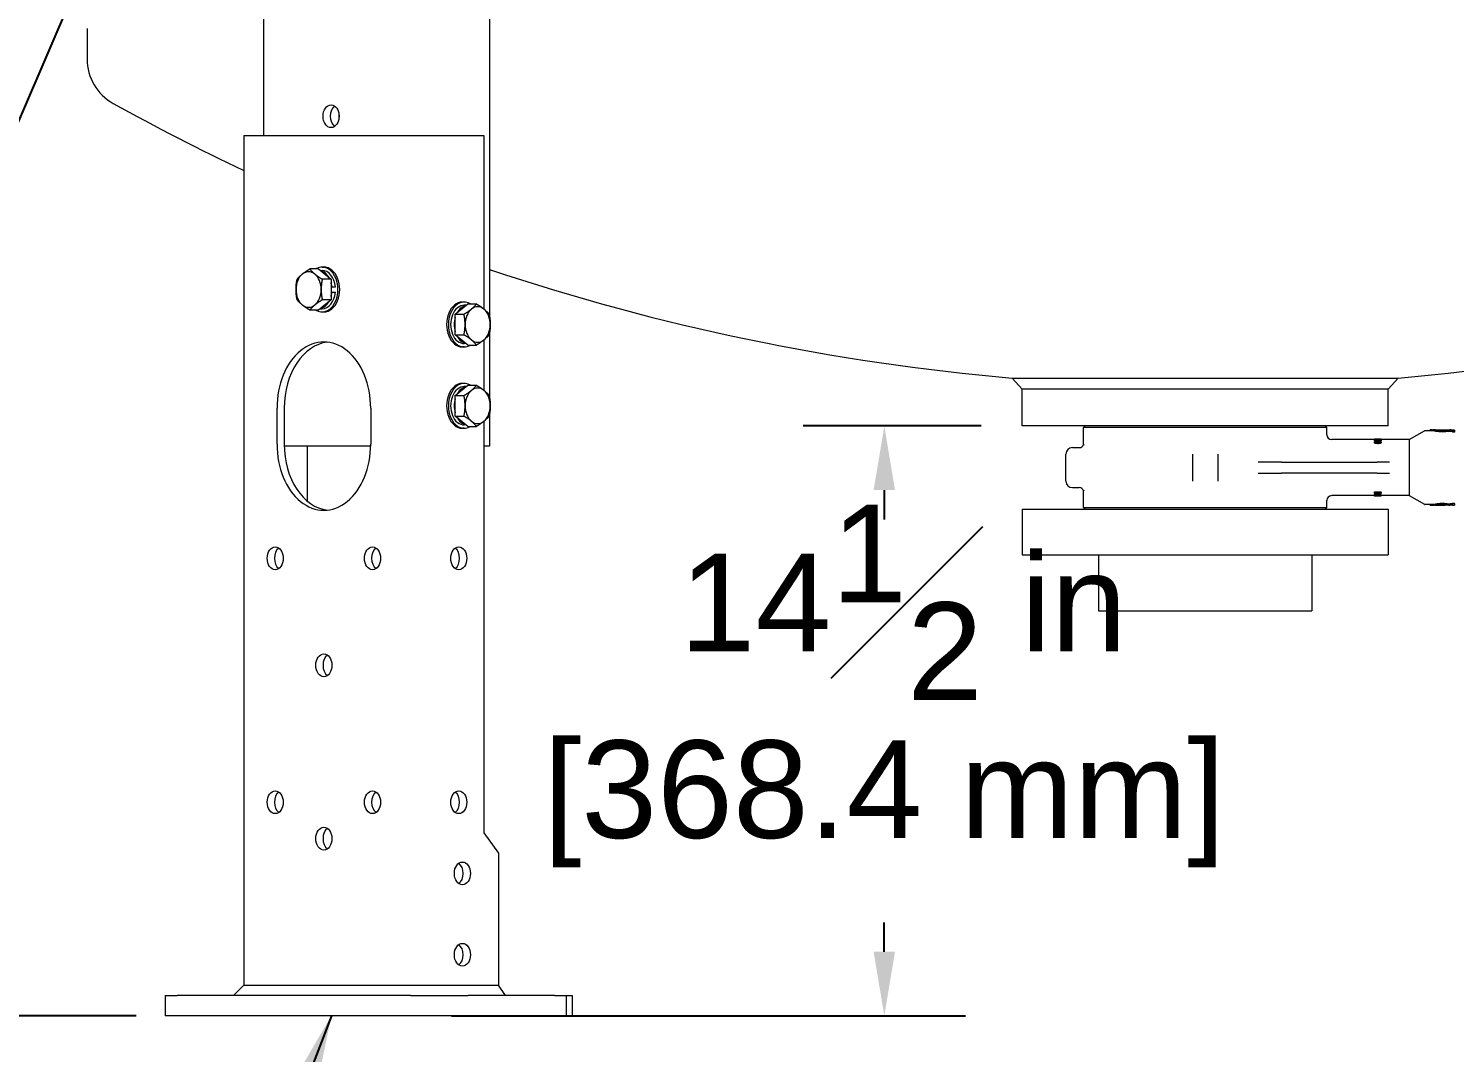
# Model space of a CAD drawing. Header units: inches. Extents: x 20 to 536, y 8 to 344.
# Drawn here: x 82.16 to 117.23, y 49.85 to 75.04 of the extents above; entities that cross this region are included whole.
import ezdxf

# ---------------------------------------------------------------- set-up
doc = ezdxf.new("R2010")
doc.units = ezdxf.units.IN
doc.header["$LTSCALE"] = 16
doc.header["$MEASUREMENT"] = 0
for name, color, linetype, lineweight in [('Dimension (ANSI)', 7, 'Continuous', 25), ('Symbol (ANSI)', 7, 'Continuous', 25), ('Visible (ANSI)', 7, 'Continuous', 50)]:
    doc.layers.add(name, color=color, linetype=linetype, lineweight=lineweight)
doc.styles.add('Standard D-E', font='arial.ttf')
doc.dimstyles.new('in [mm] D-E NeptuneBenson', dxfattribs={"dimscale": 16, "dimtxt": 0.15, "dimasz": 0.098425, "dimexe": 0.125, "dimexo": 0.063, "dimgap": 0.031496, "dimtad": 0, "dimtih": 1, "dimtoh": 1, "dimdec": 4, "dimrnd": 1e-08, "dimzin": 3, "dimdsep": 46, "dimlunit": 5, "dimtxsty": 'Standard D-E', "dimcen": 0.09, "dimdle": 0.393701, "dimclrd": 256, "dimclre": 256, "dimclrt": 256, "dimadec": 1, "dimazin": 1, "dimtfac": 1, "dimtofl": 0, "dimtmove": 0, "dimatfit": 3, "dimfxl": 1, "dimfrac": 1, "dimtolj": 1, "dimtzin": 4, "dimlwd": -1, "dimlwe": -1, "dimarcsym": 0})
doc.dimstyles.new('in [mm] D-E NeptuneBenson$7', dxfattribs={"dimscale": 16, "dimtxt": 0.15, "dimasz": 0.098425, "dimexe": 0.125, "dimexo": 0.063, "dimgap": 0.031496, "dimtad": 0, "dimtih": 1, "dimtoh": 1, "dimdec": 4, "dimrnd": 1e-08, "dimzin": 3, "dimdsep": 46, "dimlunit": 5, "dimtxsty": 'Standard D-E', "dimcen": 0.09, "dimdle": 0.393701, "dimclrd": 256, "dimclre": 256, "dimclrt": 256, "dimadec": 1, "dimazin": 1, "dimtfac": 1, "dimtofl": 0, "dimtmove": 0, "dimatfit": 3, "dimfxl": 1, "dimfrac": 1, "dimtolj": 1, "dimtzin": 4, "dimlwd": -1, "dimlwe": -1, "dimarcsym": 0})

# ---------------------------------------------------------------- blocks, each defined once
blk = doc.blocks.new('*D20')
at = {"layer": 'Defpoints', "color": 0, "transparency": 16777216}
for p in [(103.212, 65.26), (106.604, 65.26), (91.562, 50.756)]:
    blk.add_point(p, dxfattribs=at)
at = {"layer": 'Dimension (ANSI)', "transparency": 16777216}
for p, q in [((105.596, 65.26), (101.212, 65.26)), ((103.212, 63.685), (103.212, 62.964)), ((103.212, 52.331), (103.212, 53.052)), ((92.57, 50.756), (105.212, 50.756))]:
    blk.add_line(p, q, dxfattribs=at)
for points in [[(102.949, 63.685), (103.474, 63.685), (103.212, 65.26)], [(102.949, 52.331), (103.474, 52.331), (103.212, 50.756)]]:
    blk.add_solid(points, dxfattribs=at)
at = {"layer": 'Dimension (ANSI)', "transparency": 16777216, "char_height": 2.4, "attachment_point": 5, "style": 'Standard D-E'}
for s, insert in [('\\A1; 14{\\H1x;\\S1#2;} in', (103.212, 60.922)), ('\\A1;[368.4 mm]', (103.212, 55.966))]:
    blk.add_mtext(s, dxfattribs=dict(at, insert=insert))
blk = doc.blocks.new('*D24')
at = {"layer": 'Defpoints', "color": 0, "transparency": 16777216}
for p in [(33.852, 161.752), (110.729, 161.752), (85.82, 50.756)]:
    blk.add_point(p, dxfattribs=at)
at = {"layer": 'Dimension (ANSI)', "transparency": 16777216}
for p, q in [((109.721, 161.752), (31.852, 161.752)), ((33.852, 160.177), (33.852, 110.006)), ((33.852, 52.331), (33.852, 102.502)), ((84.812, 50.756), (31.852, 50.756))]:
    blk.add_line(p, q, dxfattribs=at)
for points in [[(33.589, 160.177), (34.114, 160.177), (33.852, 161.752)], [(33.589, 52.331), (34.114, 52.331), (33.852, 50.756)]]:
    blk.add_solid(points, dxfattribs=at)
at = {"layer": 'Dimension (ANSI)', "transparency": 16777216, "char_height": 2.4, "attachment_point": 5, "style": 'Standard D-E'}
for s, insert in [('\\A1; 111 in', (33.852, 107.964)), ('\\A1;[2819.3 mm]', (33.852, 104.212))]:
    blk.add_mtext(s, dxfattribs=dict(at, insert=insert))
blk = doc.blocks.new('*D25')
at = {"layer": 'Defpoints', "color": 0, "transparency": 16777216}
for p in [(50.715, 151.285), (82.03, 151.285), (85.82, 50.756)]:
    blk.add_point(p, dxfattribs=at)
at = {"layer": 'Dimension (ANSI)', "transparency": 16777216}
for p, q in [((81.022, 151.285), (48.715, 151.285)), ((50.715, 149.71), (50.715, 120.884)), ((50.715, 52.331), (50.715, 110.932)), ((84.812, 50.756), (48.715, 50.756))]:
    blk.add_line(p, q, dxfattribs=at)
for points in [[(50.452, 149.71), (50.977, 149.71), (50.715, 151.285)], [(50.452, 52.331), (50.977, 52.331), (50.715, 50.756)]]:
    blk.add_solid(points, dxfattribs=at)
at = {"layer": 'Dimension (ANSI)', "transparency": 16777216, "char_height": 2.4, "attachment_point": 5, "style": 'Standard D-E'}
for s, insert in [('\\A1; 100{\\H1x;\\S1#2;} in', (50.715, 118.842)), ('\\A1;[2553.4 mm]', (50.715, 113.866))]:
    blk.add_mtext(s, dxfattribs=dict(at, insert=insert))

msp = doc.modelspace()

# ---------------------------------------------------------------- linework, layer by layer
at = {"layer": 'Visible (ANSI)', "linetype": 'Continuous', "lineweight": 18}
for p, q in [((87.945954, 79.202288), (87.945954, 72.40616)), ((93.505135, 75.28516), (93.505135, 67.940886)), ((83.604451, 75.03516), (83.604451, 74.284899)), ((89.792825, 72.966402), (89.792825, 72.791919)), ((87.456844, 72.40616), (87.65894, 72.40616)), ((87.456844, 72.40616), (87.456844, 51.50616)), ((87.65894, 72.40616), (91.196887, 72.40616)), ((91.196887, 72.40616), (92.172695, 72.40616)), ((92.172695, 72.40616), (93.365376, 72.40616)), ((93.365376, 72.40616), (93.365376, 68.13533)), ((89.294983, 69.121342), (89.079546, 69.121342)), ((89.294983, 69.121342), (89.604342, 68.868751)), ((89.383372, 69.167342), (89.427914, 69.167342)), ((89.336417, 69.087512), (89.383372, 69.087512)), ((89.604342, 68.868751), (89.388905, 68.868751)), ((89.604342, 68.868751), (89.604342, 68.36357)), ((89.624813, 68.683961), (89.604342, 68.683961)), ((89.604342, 68.54836), (89.624813, 68.54836)), ((89.624813, 68.683961), (89.713201, 68.683961)), ((89.624813, 68.54836), (89.713201, 68.54836)), ((89.294983, 68.110979), (89.079546, 68.110979)), ((89.604342, 68.36357), (89.294983, 68.110979)), ((89.336417, 68.144809), (89.383372, 68.144809)), ((89.383372, 68.064979), (89.427914, 68.064979)), ((89.604342, 68.36357), (89.388905, 68.36357)), ((92.658617, 68.008751), (92.967976, 68.261342)), ((92.879588, 68.307342), (92.835046, 68.307342)), ((92.926543, 68.227512), (92.879588, 68.227512)), ((92.967976, 68.261342), (93.183414, 68.261342)), ((92.658617, 67.50357), (92.658617, 68.008751)), ((92.658617, 68.008751), (92.874054, 68.008751)), ((92.967976, 67.250979), (92.658617, 67.50357)), ((92.658617, 67.50357), (92.874054, 67.50357)), ((93.365376, 67.376991), (93.365376, 66.13533)), ((93.505135, 67.571435), (93.505135, 65.940886)), ((92.879588, 67.204979), (92.835046, 67.204979)), ((92.926543, 67.284809), (92.879588, 67.284809)), ((92.967976, 67.250979), (93.183414, 67.250979)), ((92.879588, 66.307342), (92.835046, 66.307342)), ((106.355326, 66.439426), (111.104451, 66.439426)), ((106.604451, 66.168524), (106.355326, 66.439426)), ((111.104451, 66.439426), (115.853575, 66.439426)), ((115.604451, 66.168524), (115.853575, 66.439426)), ((92.658617, 66.008751), (92.967976, 66.261342)), ((92.658617, 65.50357), (92.658617, 66.008751)), ((92.658617, 66.008751), (92.874054, 66.008751)), ((92.926543, 66.227512), (92.879588, 66.227512)), ((92.967976, 66.261342), (93.183414, 66.261342)), ((106.604451, 65.26016), (106.604451, 66.168524)), ((115.604451, 66.168524), (106.604451, 66.168524)), ((115.604451, 65.26016), (115.604451, 66.168524)), ((88.27533, 64.81616), (88.27533, 65.69616)), ((88.452106, 65.69616), (88.452106, 64.81616)), ((90.580498, 65.69616), (90.580498, 64.81616)), ((92.967976, 65.250979), (92.658617, 65.50357)), ((92.658617, 65.50357), (92.874054, 65.50357)), ((92.926543, 65.284809), (92.879588, 65.284809)), ((92.967976, 65.250979), (93.183414, 65.250979)), ((93.365376, 65.376991), (93.365376, 55.25616)), ((93.505135, 65.571435), (93.505135, 64.76016)), ((115.604451, 65.26016), (106.604451, 65.26016)), ((108.151695, 65.26016), (108.112325, 65.22079)), ((114.057206, 65.26016), (114.096577, 65.22079)), ((92.879588, 65.204979), (92.835046, 65.204979)), ((114.096577, 65.22079), (108.112325, 65.22079)), ((108.112325, 64.804722), (108.112325, 65.22079)), ((114.096577, 65.043625), (114.096577, 65.22079)), ((115.266928, 64.925515), (114.214687, 64.925515)), ((115.263527, 64.912262), (115.263527, 64.900005)), ((115.28341, 64.936751), (115.266928, 64.936751)), ((115.266928, 64.929089), (115.266928, 64.936751)), ((115.266928, 64.929089), (115.28341, 64.929089)), ((115.266928, 64.929089), (115.266928, 64.91727)), ((115.28341, 64.936751), (115.28341, 64.934948)), ((115.391589, 64.934948), (115.28341, 64.934948)), ((115.28341, 64.932917), (115.28341, 64.929089)), ((115.28341, 64.932917), (115.428869, 64.932917)), ((115.28341, 64.929089), (115.28341, 64.921715)), ((115.40637, 64.936751), (115.391589, 64.936751)), ((115.391589, 64.934948), (115.391589, 64.936751)), ((115.428869, 64.92103), (115.416359, 64.92103)), ((115.428869, 64.934601), (115.428869, 64.932917)), ((115.428869, 64.932917), (115.428869, 64.92103)), ((116.123101, 64.925515), (115.428869, 64.925515)), ((115.431616, 64.912262), (115.431616, 64.900005)), ((116.123101, 64.925515), (116.493583, 65.139413)), ((116.123101, 64.925515), (116.123101, 63.547562)), ((116.634372, 65.14205), (116.503426, 65.14205)), ((116.634372, 65.159382), (116.634372, 65.162129)), ((116.68201, 65.162129), (116.634372, 65.162129)), ((116.634372, 65.159382), (116.634372, 65.139242)), ((116.68201, 65.162129), (116.68201, 65.161535)), ((116.759175, 65.162129), (116.711931, 65.162129)), ((116.711931, 65.162129), (116.711931, 65.161268)), ((116.731995, 65.137235), (116.731995, 65.157419)), ((117.085426, 65.145835), (117.085426, 65.125388)), ((117.165474, 65.162129), (117.11823, 65.162129)), ((117.165474, 65.162129), (117.165474, 65.151154)), ((117.234766, 65.15623), (117.187128, 65.15623)), ((117.187128, 65.150382), (117.187128, 65.15623)), ((117.187128, 65.130957), (117.187128, 65.141176)), ((117.187128, 65.130957), (117.234766, 65.130957)), ((117.187128, 65.130957), (117.187128, 65.110162)), ((117.234766, 65.110162), (117.187128, 65.110162)), ((117.234766, 65.15623), (117.234766, 65.130957)), ((117.234766, 65.130957), (117.234766, 65.110162)), ((90.579817, 64.76016), (88.452787, 64.76016)), ((89.028398, 63.404539), (89.028398, 64.76016)), ((93.505135, 64.76016), (93.365376, 64.76016)), ((107.679451, 63.901893), (107.679451, 64.571184)), ((107.836931, 64.728664), (108.007521, 64.728664)), ((110.78949, 64.568544), (110.78949, 63.904532)), ((111.419411, 63.904532), (111.419411, 64.568544)), ((115.263527, 64.866564), (115.263527, 64.853399)), ((115.431616, 64.866564), (115.431616, 64.853399)), ((112.761548, 64.374334), (112.406881, 64.374334)), ((112.978008, 64.374334), (112.761548, 64.374334)), ((112.978008, 64.374334), (114.180646, 64.374334)), ((114.180646, 64.374334), (115.329202, 64.374334)), ((115.635777, 64.374334), (115.329202, 64.374334)), ((112.406881, 64.098743), (112.761548, 64.098743)), ((112.761548, 64.098743), (112.978008, 64.098743)), ((114.180646, 64.098743), (112.978008, 64.098743)), ((115.329202, 64.098743), (114.180646, 64.098743)), ((115.329202, 64.098743), (115.635777, 64.098743)), ((107.836931, 63.744412), (108.007521, 63.744412)), ((108.112325, 63.252286), (108.112325, 63.668355)), ((115.266928, 63.547562), (114.214687, 63.547562)), ((115.266928, 63.641805), (115.428346, 63.641805)), ((115.266928, 63.628161), (115.266928, 63.641805)), ((115.428346, 63.628161), (115.266928, 63.628161)), ((115.266928, 63.608378), (115.266928, 63.628161)), ((115.266928, 63.576405), (115.297949, 63.576405)), ((115.266928, 63.564087), (115.266928, 63.576405)), ((115.428346, 63.564087), (115.266928, 63.564087)), ((115.266928, 63.558537), (115.266928, 63.564087)), ((115.266928, 63.558537), (115.406108, 63.558537)), ((115.266928, 63.543788), (115.266928, 63.555738)), ((115.266928, 63.540537), (115.266928, 63.543788)), ((115.266928, 63.536326), (115.266928, 63.540537)), ((115.266928, 63.540537), (115.428346, 63.540537)), ((115.28341, 63.536326), (115.266928, 63.536326)), ((115.28341, 63.536326), (115.28341, 63.540537)), ((115.391589, 63.538129), (115.28341, 63.538129)), ((115.285503, 63.616389), (115.285503, 63.608055)), ((115.285503, 63.616389), (115.409771, 63.616389)), ((115.296229, 63.587956), (115.296229, 63.600736)), ((115.428346, 63.54318), (115.300546, 63.54318)), ((115.391589, 63.536326), (115.391589, 63.540537)), ((115.40637, 63.536326), (115.391589, 63.536326)), ((115.398223, 63.576405), (115.428346, 63.576405)), ((115.40637, 63.536326), (115.40637, 63.540537)), ((115.409771, 63.608055), (115.409771, 63.616389)), ((115.42213, 63.55512), (115.428346, 63.55512)), ((115.428346, 63.628161), (115.428346, 63.641805)), ((115.428346, 63.628161), (115.428346, 63.608572)), ((115.428346, 63.564087), (115.428346, 63.576405)), ((115.428346, 63.564087), (115.428346, 63.555887)), ((115.428346, 63.54318), (115.428346, 63.55512)), ((116.123101, 63.547562), (115.428346, 63.547562)), ((115.428346, 63.54318), (115.428346, 63.540537)), ((115.428869, 63.538476), (115.428869, 63.547562)), ((116.123101, 63.547562), (116.493583, 63.333664)), ((106.604451, 63.212916), (115.604451, 63.212916)), ((106.604451, 63.212916), (106.604451, 62.087916)), ((108.112325, 63.252286), (114.096577, 63.252286)), ((108.151695, 63.212916), (108.112325, 63.252286)), ((114.057206, 63.212916), (114.096577, 63.252286)), ((114.096577, 63.252286), (114.096577, 63.429452)), ((115.604451, 63.212916), (115.604451, 62.087916)), ((116.634372, 63.331027), (116.503426, 63.331027)), ((116.634372, 63.313695), (116.634372, 63.333835)), ((116.634372, 63.310948), (116.634372, 63.313695)), ((116.68201, 63.310948), (116.634372, 63.310948)), ((116.68201, 63.311542), (116.68201, 63.310948)), ((116.711931, 63.310948), (116.711931, 63.311809)), ((116.759175, 63.310948), (116.711931, 63.310948)), ((116.731995, 63.315658), (116.731995, 63.335842)), ((117.085426, 63.347689), (117.085426, 63.327242)), ((117.165474, 63.310948), (117.11823, 63.310948)), ((117.165474, 63.310948), (117.165474, 63.321923)), ((117.187128, 63.34212), (117.187128, 63.362915)), ((117.187128, 63.362915), (117.234766, 63.362915)), ((117.234766, 63.34212), (117.187128, 63.34212)), ((117.187128, 63.331901), (117.187128, 63.34212)), ((117.187128, 63.316847), (117.187128, 63.322695)), ((117.187128, 63.316847), (117.234766, 63.316847)), ((117.234766, 63.34212), (117.234766, 63.362915)), ((117.234766, 63.34212), (117.234766, 63.316847)), ((106.604451, 62.087916), (115.604451, 62.087916)), ((108.479451, 62.087916), (108.479451, 60.712916)), ((113.729451, 62.087916), (113.729451, 60.712916)), ((108.479451, 60.712916), (113.729451, 60.712916)), ((93.365376, 55.25616), (93.718929, 54.75616)), ((93.718929, 54.75616), (93.718929, 51.50616)), ((85.527569, 51.25616), (85.820463, 51.25616)), ((85.527569, 51.25616), (85.527569, 50.75616)), ((91.56217, 51.25616), (85.820463, 51.25616)), ((87.456844, 51.50616), (87.206844, 51.25616)), ((87.456844, 51.50616), (87.65894, 51.50616)), ((87.65894, 51.50616), (91.196887, 51.50616)), ((91.196887, 51.50616), (92.172695, 51.50616)), ((91.56217, 51.25616), (92.976383, 51.25616)), ((92.172695, 51.50616), (93.718929, 51.50616)), ((95.097703, 51.25616), (92.976383, 51.25616)), ((93.895706, 51.25616), (93.718929, 51.50616)), ((95.097703, 51.25616), (95.390597, 51.25616)), ((95.390597, 51.25616), (95.390597, 50.75616)), ((95.390597, 51.25616), (95.534431, 51.25616)), ((95.534431, 51.25616), (95.534431, 50.75616)), ((85.820463, 50.75616), (85.527569, 50.75616)), ((91.56217, 50.75616), (85.820463, 50.75616)), ((92.976383, 50.75616), (91.56217, 50.75616)), ((95.097703, 50.75616), (92.976383, 50.75616)), ((95.390597, 50.75616), (95.097703, 50.75616)), ((95.534431, 50.75616), (95.390597, 50.75616))]:
    msp.add_line(p, q, dxfattribs=at)
for centre, radius, start, end in [((84.852451, 74.284899), 1.248, 180, 240.9488246), ((111.104451, 121.54516), 55.31, 240.9488246, 244.6880334), ((111.104451, 121.54516), 55.31, 251.4462535, 265.0743037), ((111.104451, 121.54516), 55.31, 274.9256963, 288.5537465), ((114.214687, 65.043625), 0.11811, 180, 270), ((116.503426, 65.122365), 0.019685, 90, 120), ((107.836931, 64.571184), 0.15748, 90, 180), ((108.007521, 64.838901), 0.110236, 270, 341.9378969), ((107.836931, 63.901893), 0.15748, 180, 270), ((108.007521, 63.634176), 0.110236, 18.0621031, 90), ((114.214687, 63.429452), 0.11811, 90, 180), ((116.503426, 63.350712), 0.019685, 240, 270)]:
    msp.add_arc(centre, radius, start, end, dxfattribs=at)
for centre, major_axis in [((89.60469, 72.87916), (0, -0.28)), ((88.231697, 62.00616), (0, -0.28)), ((90.624131, 62.00616), (0, -0.28)), ((92.745451, 62.00616), (0, 0.28)), ((89.427914, 59.37516), (0, -0.28)), ((88.231697, 56.00616), (0, -0.28)), ((90.624131, 56.00616), (0, -0.28)), ((92.745451, 56.00616), (0, 0.28)), ((89.427914, 55.11216), (0, -0.28)), ((92.835046, 54.25616), (0, -0.28)), ((92.835046, 52.25616), (0, -0.28))]:
    msp.add_ellipse(centre, major_axis=major_axis, ratio=0.707106781, dxfattribs=at)
for centre, major_axis, ratio, start_param, end_param in [((89.781467, 72.87916), (0, -0.28), 0.707106781, 3.604362771, 5.820415189), ((89.383372, 68.61616), (0, -0.551181), 0.707106781, 5.8717395, 9.836223768), ((89.427914, 68.61616), (0, -0.551181), 0.707106781, 0, 3.141592654), ((89.051915, 68.61616), (0, -0.4375), 0.707106781, 3.665191429, 4.71238898), ((89.051915, 68.61616), (0, 0.4375), 0.707106781, 5.759586532, 6.806784083), ((89.051915, 68.61616), (0, 0.4375), 0.707106781, 4.71238898, 5.759586532), ((89.294983, 68.61616), (0, 0.471351), 0.707106781, 5.378289783, 6.14088328), ((89.383372, 68.61616), (0, 0.471351), 0.707106781, 4.856733198, 6.283185307), ((89.294983, 68.61616), (0, -0.471351), 0.707106781, 1.715140545, 1.952093075), ((89.051915, 68.61616), (0, -0.4375), 0.707106781, 4.71238898, 5.759586532), ((89.051915, 68.61616), (0, 0.4375), 0.707106781, 3.665191429, 4.71238898), ((89.383372, 68.61616), (0, -0.471351), 0.707106781, 0, 1.426452109), ((89.294983, 68.61616), (0, -0.471351), 0.707106781, 1.189499578, 1.426452109), ((89.051915, 68.61616), (0, -0.4375), 0.707106781, 5.759586532, 6.806784083), ((89.294983, 68.61616), (0, -0.471351), 0.707106781, 0.142302027, 0.904895524), ((92.835046, 67.75616), (0, 0.551181), 0.707106781, 0, 3.141592654), ((92.879588, 67.75616), (0, 0.551181), 0.707106781, 5.8717395, 9.836223768), ((92.879588, 67.75616), (0, 0.471351), 0.707106781, 0, 3.141592654), ((92.967976, 67.75616), (0, 0.471351), 0.707106781, 0.142302027, 0.904895524), ((93.211044, 67.75616), (0, -0.4375), 0.707106781, 3.665191429, 4.71238898), ((93.211044, 67.75616), (0, 0.4375), 0.707106781, 5.759586532, 6.806784083), ((93.211044, 67.75616), (0, 0.4375), 0.707106781, 4.71238898, 5.759586532), ((92.967976, 67.75616), (0, 0.471351), 0.707106781, 1.189499578, 1.952093075), ((93.211044, 67.75616), (0, -0.4375), 0.707106781, 4.71238898, 5.759586532), ((93.211044, 67.75616), (0, 0.4375), 0.707106781, 3.665191429, 4.71238898), ((89.427914, 65.69616), (0, 1.63), 0.707106781, 4.71238898, 7.853981634), ((92.967976, 67.75616), (0, -0.471351), 0.707106781, 5.378289783, 6.14088328), ((93.211044, 67.75616), (0, -0.4375), 0.707106781, 5.759586532, 6.806784083), ((89.60469, 65.69616), (0, 1.63), 0.707106781, 0.076762481, 1.570796327), ((92.835046, 65.75616), (0, 0.551181), 0.707106781, 0, 3.141592654), ((92.879588, 65.75616), (0, 0.551181), 0.707106781, 5.8717395, 9.836223768), ((92.879588, 65.75616), (0, 0.471351), 0.707106781, 0, 3.141592654), ((92.967976, 65.75616), (0, 0.471351), 0.707106781, 0.142302027, 0.904895524), ((93.211044, 65.75616), (0, -0.4375), 0.707106781, 3.665191429, 4.71238898), ((93.211044, 65.75616), (0, 0.4375), 0.707106781, 5.759586532, 6.806784083), ((93.211044, 65.75616), (0, 0.4375), 0.707106781, 4.71238898, 5.759586532), ((92.967976, 65.75616), (0, 0.471351), 0.707106781, 1.189499578, 1.952093075), ((93.211044, 65.75616), (0, -0.4375), 0.707106781, 4.71238898, 5.759586532), ((93.211044, 65.75616), (0, 0.4375), 0.707106781, 3.665191429, 4.71238898), ((92.967976, 65.75616), (0, -0.471351), 0.707106781, 5.378289783, 6.14088328), ((93.211044, 65.75616), (0, -0.4375), 0.707106781, 5.759586532, 6.806784083), ((116.318167, 64.236538), (4.107169, 0), 0.225359733, 1.469867522, 1.493731553), ((116.318167, 64.236538), (4.018073, 0), 0.225359733, 1.467621648, 1.49201922), ((116.534854, 64.236538), (4.107169, 0), 0.225359733, 1.526769784, 1.534959662), ((116.534854, 64.236538), (4.107169, 0), 0.225359733, 1.439784722, 1.514252692), ((116.318167, 64.236538), (4.107169, 0), 0.225359733, 1.398441887, 1.454469301), ((116.318167, 64.236538), (4.107169, 0), 0.225359733, 1.357613543, 1.38288267), ((116.318167, 64.236538), (4.018073, 0), 0.225359733, 1.352810995, 1.378664437), ((116.534854, 64.236538), (4.107169, 0), 0.225359733, 1.411307558, 1.427164649), ((89.427914, 64.81616), (0, -1.63), 0.707106781, 4.71238898, 7.853981634), ((89.60469, 64.81616), (0, -1.63), 0.707106781, 4.71238898, 6.206422826), ((115.060701, 64.236538), (1.342621, 0), 0.513157895, 4.866599842, 4.891116357), ((115.060701, 64.236538), (-1.365637, 0), 0.513157895, 1.722387859, 1.826501132), ((115.100483, 64.236538), (-1.377604, 0), 0.508700102, 1.716536886, 1.811096977), ((116.318167, 64.236538), (4.018073, 0), 0.225359733, 4.791166087, 4.815563659), ((116.318167, 64.236538), (-4.107169, 0), 0.225359733, 1.647861101, 1.671725131), ((116.534854, 64.236538), (-4.107169, 0), 0.225359733, 1.606632991, 1.61482287), ((116.534854, 64.236538), (-4.107169, 0), 0.225359733, 1.627339961, 1.701807931), ((116.318167, 64.236538), (-4.107169, 0), 0.225359733, 1.687123352, 1.743150767), ((116.318167, 64.236538), (4.018073, 0), 0.225359733, 4.90452087, 4.930374312), ((116.318167, 64.236538), (-4.107169, 0), 0.225359733, 1.758709983, 1.78397911), ((116.534854, 64.236538), (-4.107169, 0), 0.225359733, 1.714428005, 1.730285096), ((88.408473, 62.00616), (0, -0.28), 0.707106781, 3.604362771, 5.820415189), ((90.800907, 62.00616), (0, -0.28), 0.707106781, 3.604362771, 5.820415189), ((92.568674, 62.00616), (0, 0.28), 0.707106781, 3.604362771, 5.820415189), ((89.60469, 59.37516), (0, -0.28), 0.707106781, 3.604362771, 5.820415189), ((88.408473, 56.00616), (0, -0.28), 0.707106781, 3.604362771, 5.820415189), ((90.800907, 56.00616), (0, -0.28), 0.707106781, 3.604362771, 5.820415189), ((92.568674, 56.00616), (0, 0.28), 0.707106781, 3.604362771, 5.820415189), ((89.60469, 55.11216), (0, -0.28), 0.707106781, 3.604362771, 5.820415189), ((92.658269, 54.25616), (0, 0.28), 0.707106781, 3.604362771, 5.820415189), ((92.658269, 52.25616), (0, 0.28), 0.707106781, 3.604362771, 5.820415189)]:
    msp.add_ellipse(centre, major_axis=major_axis, ratio=ratio, start_param=start_param, end_param=end_param, dxfattribs=at)
for points, weights in [([(88.897236, 68.995047), (88.969023, 69.05366), (89.079546, 69.121342)], [1, 1.04314139574, 1.01001874936]), ([(89.079546, 69.121342), (89.134808, 69.05366), (89.206595, 68.995047)], [1.01001874936, 1.04314139574, 1]), ([(88.742556, 68.61616), (88.742556, 68.733388), (88.770187, 68.868751)], [1, 1.04314139574, 1.01001874936]), ([(88.770187, 68.868751), (88.825449, 68.936433), (88.897236, 68.995047)], [1.01001874936, 1.04314139574, 1]), ([(89.206595, 68.995047), (89.278382, 68.936433), (89.388905, 68.868751)], [1, 1.04314139574, 1.01001874936]), ([(89.388905, 68.868751), (89.361274, 68.733388), (89.361274, 68.61616)], [1.01001874936, 1.04314139574, 1]), ([(88.770187, 68.36357), (88.742556, 68.498933), (88.742556, 68.61616)], [1.01001874936, 1.04314139574, 1]), ([(89.361274, 68.61616), (89.361274, 68.498933), (89.388905, 68.36357)], [1, 1.04314139574, 1.01001874936]), ([(88.897236, 68.237274), (88.825449, 68.295888), (88.770187, 68.36357)], [1, 1.04314139574, 1.01001874936]), ([(89.079546, 68.110979), (88.969023, 68.17866), (88.897236, 68.237274)], [1.01001874936, 1.04314139574, 1]), ([(89.206595, 68.237274), (89.134808, 68.17866), (89.079546, 68.110979)], [1, 1.04314139574, 1.01001874936]), ([(89.388905, 68.36357), (89.278382, 68.295888), (89.206595, 68.237274)], [1.01001874936, 1.04314139574, 1]), ([(92.874054, 68.008751), (92.984578, 68.076433), (93.056365, 68.135047)], [1.01001874936, 1.04314139574, 1]), ([(93.056365, 68.135047), (93.128152, 68.19366), (93.183414, 68.261342)], [1, 1.04314139574, 1.01001874936]), ([(93.183414, 68.261342), (93.293937, 68.19366), (93.365724, 68.135047)], [1.01001874936, 1.04314139574, 1]), ([(93.365724, 68.135047), (93.437511, 68.076433), (93.492773, 68.008751)], [1, 1.04314139574, 1.01001874936]), ([(92.901685, 67.75616), (92.901685, 67.873388), (92.874054, 68.008751)], [1, 1.04314139574, 1.01001874936]), ([(92.874054, 67.50357), (92.901685, 67.638933), (92.901685, 67.75616)], [1.01001874936, 1.04314139574, 1]), ([(93.492773, 68.008751), (93.520404, 67.873388), (93.520404, 67.75616)], [1.01001874936, 1.04314139574, 1]), ([(93.520404, 67.75616), (93.520404, 67.638933), (93.492773, 67.50357)], [1, 1.04314139574, 1.01001874936]), ([(93.056365, 67.377274), (92.984578, 67.435888), (92.874054, 67.50357)], [1, 1.04314139574, 1.01001874936]), ([(93.183414, 67.250979), (93.128152, 67.31866), (93.056365, 67.377274)], [1.01001874936, 1.04314139574, 1]), ([(93.365724, 67.377274), (93.293937, 67.31866), (93.183414, 67.250979)], [1, 1.04314139574, 1.01001874936]), ([(93.492773, 67.50357), (93.437511, 67.435888), (93.365724, 67.377274)], [1.01001874936, 1.04314139574, 1]), ([(92.874054, 66.008751), (92.984578, 66.076433), (93.056365, 66.135047)], [1.01001874936, 1.04314139574, 1]), ([(92.901685, 65.75616), (92.901685, 65.873388), (92.874054, 66.008751)], [1, 1.04314139574, 1.01001874936]), ([(93.056365, 66.135047), (93.128152, 66.19366), (93.183414, 66.261342)], [1, 1.04314139574, 1.01001874936]), ([(93.183414, 66.261342), (93.293937, 66.19366), (93.365724, 66.135047)], [1.01001874936, 1.04314139574, 1]), ([(93.365724, 66.135047), (93.437511, 66.076433), (93.492773, 66.008751)], [1, 1.04314139574, 1.01001874936]), ([(93.492773, 66.008751), (93.520404, 65.873388), (93.520404, 65.75616)], [1.01001874936, 1.04314139574, 1]), ([(92.874054, 65.50357), (92.901685, 65.638933), (92.901685, 65.75616)], [1.01001874936, 1.04314139574, 1]), ([(93.520404, 65.75616), (93.520404, 65.638933), (93.492773, 65.50357)], [1, 1.04314139574, 1.01001874936]), ([(93.056365, 65.377274), (92.984578, 65.435888), (92.874054, 65.50357)], [1, 1.04314139574, 1.01001874936]), ([(93.183414, 65.250979), (93.128152, 65.31866), (93.056365, 65.377274)], [1.01001874936, 1.04314139574, 1]), ([(93.365724, 65.377274), (93.293937, 65.31866), (93.183414, 65.250979)], [1, 1.04314139574, 1.01001874936]), ([(93.492773, 65.50357), (93.437511, 65.435888), (93.365724, 65.377274)], [1.01001874936, 1.04314139574, 1])]:
    msp.add_rational_spline(points, weights, degree=2, dxfattribs=at)
for points, knots in [([(115.347506, 64.924381), (115.325787, 64.924381), (115.307455, 64.923923), (115.28586, 64.922154), (115.281099, 64.921431), (115.2741, 64.92012), (115.27087, 64.919207), (115.265641, 64.916771), (115.264206, 64.915258), (115.263589, 64.913176), (115.263527, 64.912722), (115.263527, 64.912262)], [-0.1862507739, -0.1862507739, -0.1862507739, -0.1862507739, -0.132345258, -0.132345258, -0.1023876801, -0.1023876801, -0.0616885221, -0.0616885221, -0.0132261353, -0.0132261353, 0, 0, 0, 0]), ([(115.263527, 64.912262), (115.263527, 64.911136), (115.263897, 64.90997), (115.265574, 64.907723), (115.266792, 64.906653), (115.270993, 64.904114), (115.274382, 64.902766), (115.283367, 64.900294), (115.289467, 64.899132), (115.310043, 64.896744), (115.324921, 64.896125), (115.342313, 64.895945), (115.344978, 64.895932), (115.347637, 64.895932)], [-0.3634248503, -0.3634248503, -0.3634248503, -0.3634248503, -0.3145663532, -0.3145663532, -0.2698302391, -0.2698302391, -0.2050606542, -0.2050606542, -0.1325877303, -0.1325877303, -0.0202629214, -0.0202629214, 0, 0, 0, 0]), ([(115.294028, 64.886118), (115.287569, 64.886998), (115.282818, 64.887997), (115.274892, 64.890156), (115.271447, 64.891501), (115.267, 64.894117), (115.265673, 64.895266), (115.263908, 64.897635), (115.263527, 64.898842), (115.263527, 64.900005)], [0.1453790968, 0.1453790968, 0.1453790968, 0.1453790968, 0.2117849991, 0.2117849991, 0.2889127826, 0.2889127826, 0.3457410659, 0.3457410659, 0.405337774, 0.405337774, 0.405337774, 0.405337774]), ([(115.347506, 64.889205), (115.323246, 64.889205), (115.306555, 64.888044), (115.286713, 64.884996), (115.281849, 64.883629), (115.274552, 64.881136), (115.271168, 64.87938), (115.265633, 64.874732), (115.26416, 64.871849), (115.263581, 64.86808), (115.263527, 64.867324), (115.263527, 64.866564)], [-0.1876009733, -0.1876009733, -0.1876009733, -0.1876009733, -0.1408467634, -0.1408467634, -0.1102869608, -0.1102869608, -0.0667390371, -0.0667390371, -0.0132354958, -0.0132354958, 0, 0, 0, 0]), ([(115.281448, 64.912262), (115.281448, 64.912833), (115.281613, 64.9134), (115.282375, 64.914427), (115.282924, 64.914894), (115.284338, 64.915672), (115.285741, 64.916342), (115.291664, 64.917667), (115.295143, 64.918123), (115.298846, 64.918452)], [-0.147079807, -0.147079807, -0.147079807, -0.147079807, -0.1020414207, -0.1020414207, -0.0617976261, -0.0617976261, -0.0302386621, -0.0302386621, 0, 0, 0, 0]), ([(115.298453, 64.905262), (115.296451, 64.905503), (115.294503, 64.905791), (115.291028, 64.906447), (115.289486, 64.906804), (115.285558, 64.907963), (115.28417, 64.908704), (115.281967, 64.910252), (115.281448, 64.911275), (115.281448, 64.912262)], [-0.06453116028, -0.06453116028, -0.06453116028, -0.06453116028, -0.05447320297, -0.05447320297, -0.0453115142, -0.0453115142, -0.02836801517, -0.02836801517, 0, 0, 0, 0]), ([(115.347637, 64.903431), (115.332158, 64.903431), (115.323059, 64.9037), (115.311816, 64.904094), (115.304575, 64.904507), (115.298453, 64.905262)], [-0.08655479656, -0.08655479656, -0.08655479656, -0.08655479656, -0.05046019149, -0.05046019149, 0, 0, 0, 0]), ([(115.298846, 64.918452), (115.307339, 64.919221), (115.315533, 64.919414), (115.328117, 64.919681), (115.338522, 64.91973), (115.347506, 64.91973)], [-0.09576773974, -0.09576773974, -0.09576773974, -0.09576773974, -0.06846173286, -0.06846173286, 0, 0, 0, 0]), ([(115.347506, 64.90761), (115.338526, 64.90761), (115.328128, 64.907559), (115.315535, 64.907288), (115.30734, 64.907092), (115.298846, 64.906308)], [0, 0, 0, 0, 0.06843131381, 0.06843131381, 0.09583080448, 0.09583080448, 0.09583080448, 0.09583080448]), ([(115.431616, 64.912262), (115.431616, 64.91339), (115.43125, 64.914485), (115.42957, 64.916452), (115.428354, 64.917326), (115.424198, 64.919262), (115.420899, 64.920189), (115.411959, 64.921847), (115.405925, 64.922537), (115.385865, 64.923937), (115.370845, 64.924269), (115.353086, 64.924373), (115.350293, 64.924381), (115.347506, 64.924381)], [-0.3523898205, -0.3523898205, -0.3523898205, -0.3523898205, -0.306030752, -0.306030752, -0.2639705788, -0.2639705788, -0.204698491, -0.204698491, -0.1353866948, -0.1353866948, -0.0212323229, -0.0212323229, 0, 0, 0, 0]), ([(115.347506, 64.91973), (115.363629, 64.91973), (115.373275, 64.919523), (115.383517, 64.919281), (115.390613, 64.918993), (115.39669, 64.918421)], [-0.07875293078, -0.07875293078, -0.07875293078, -0.07875293078, -0.05001055618, -0.05001055618, 0, 0, 0, 0]), ([(115.39669, 64.906277), (115.390569, 64.906863), (115.38341, 64.907157), (115.373179, 64.9074), (115.363587, 64.90761), (115.347506, 64.90761)], [0, 0, 0, 0, 0.05038293379, 0.05038293379, 0.07866547071, 0.07866547071, 0.07866547071, 0.07866547071]), ([(115.431616, 64.866564), (115.431616, 64.868642), (115.431221, 64.870691), (115.429381, 64.874389), (115.428054, 64.876048), (115.423596, 64.879655), (115.420145, 64.88139), (115.411333, 64.884328), (115.405354, 64.885698), (115.384665, 64.888364), (115.370103, 64.889), (115.352808, 64.889192), (115.350154, 64.889205), (115.347506, 64.889205)], [-0.4011989667, -0.4011989667, -0.4011989667, -0.4011989667, -0.339239024, -0.339239024, -0.2837161923, -0.2837161923, -0.2090197847, -0.2090197847, -0.1318457489, -0.1318457489, -0.0201762994, -0.0201762994, 0, 0, 0, 0]), ([(115.347637, 64.895932), (115.3662, 64.895932), (115.385262, 64.896606), (115.408665, 64.899705), (115.413629, 64.900874), (115.420709, 64.902808), (115.424058, 64.904123), (115.429434, 64.90731), (115.430922, 64.909111), (115.431554, 64.911337), (115.431616, 64.911803), (115.431616, 64.912262)], [-0.1889698191, -0.1889698191, -0.1889698191, -0.1889698191, -0.1339112974, -0.1339112974, -0.1045267042, -0.1045267042, -0.062503335, -0.062503335, -0.0131912318, -0.0131912318, 0, 0, 0, 0]), ([(115.396952, 64.905303), (115.389258, 64.904347), (115.380725, 64.903998), (115.367159, 64.903532), (115.356995, 64.903431), (115.347637, 64.903431)], [-0.1037791141, -0.1037791141, -0.1037791141, -0.1037791141, -0.0713100746, -0.0713100746, 0, 0, 0, 0]), ([(115.39669, 64.918421), (115.398724, 64.918228), (115.400705, 64.917997), (115.404228, 64.917462), (115.405789, 64.917168), (115.409692, 64.916206), (115.411034, 64.915578), (115.413194, 64.91421), (115.413695, 64.913245), (115.413695, 64.912262)], [-0.06403997171, -0.06403997171, -0.06403997171, -0.06403997171, -0.05394425071, -0.05394425071, -0.04478939526, -0.04478939526, -0.02827011575, -0.02827011575, 0, 0, 0, 0]), ([(115.413695, 64.912262), (115.413695, 64.911238), (115.413153, 64.910167), (115.410967, 64.908711), (115.409616, 64.907958), (115.404001, 64.906357), (115.400582, 64.905754), (115.396952, 64.905303)], [-0.1255475272, -0.1255475272, -0.1255475272, -0.1255475272, -0.0599544359, -0.0599544359, -0.0299575184, -0.0299575184, 0, 0, 0, 0]), ([(115.431616, 64.900005), (115.431616, 64.898134), (115.430623, 64.89616), (115.426016, 64.892697), (115.423063, 64.891271), (115.416095, 64.889004), (115.411439, 64.887775), (115.403123, 64.886479), (115.402121, 64.886333), (115.401106, 64.886193)], [0, 0, 0, 0, 0.0528651268, 0.0528651268, 0.0953049376, 0.0953049376, 0.128967502, 0.128967502, 0.1335034558, 0.1335034558, 0.1335034558, 0.1335034558]), ([(115.428869, 64.934601), (115.426771, 64.934616), (115.424651, 64.934644), (115.420846, 64.934729), (115.419112, 64.934783), (115.415672, 64.934936), (115.414042, 64.935038), (115.411881, 64.935233), (115.410409, 64.935387), (115.40729, 64.935987), (115.406593, 64.936347), (115.406385, 64.936661), (115.40637, 64.936707), (115.40637, 64.936751)], [-0.2436376975, -0.2436376975, -0.2436376975, -0.2436376975, -0.1880416797, -0.1880416797, -0.1398143028, -0.1398143028, -0.0852719588, -0.0852719588, -0.0529727675, -0.0529727675, -0.008226546, -0.008226546, 0, 0, 0, 0]), ([(116.731995, 65.157419), (116.743477, 65.154841), (116.759807, 65.151395), (116.798421, 65.144603), (116.823842, 65.140813), (116.879677, 65.135429), (116.910101, 65.133919), (116.938703, 65.133919), (116.967304, 65.133919), (116.997728, 65.135429), (117.047566, 65.140235), (117.067997, 65.143023), (117.085426, 65.145835)], [-0.637258242, -0.637258242, -0.637258242, -0.637258242, -0.4358884, -0.4358884, -0.2179442, -0.2179442, 0, 0, 0, 0.2179442, 0.2179442, 0.389071682, 0.389071682, 0.389071682, 0.389071682]), ([(117.085426, 65.125388), (117.068, 65.122512), (117.047572, 65.11966), (116.997737, 65.114741), (116.96731, 65.113195), (116.938703, 65.113195), (116.910095, 65.113195), (116.879668, 65.114741), (116.823835, 65.120252), (116.798418, 65.124129), (116.759808, 65.131076), (116.743478, 65.1346), (116.731995, 65.137235)], [-0.389147007, -0.389147007, -0.389147007, -0.389147007, -0.217989881, -0.217989881, 0, 0, 0, 0.217989881, 0.217989881, 0.435979763, 0.435979763, 0.637408265, 0.637408265, 0.637408265, 0.637408265]), ([(117.022556, 65.148415), (117.017655, 65.147964), (117.01262, 65.147541), (116.985377, 65.145483), (116.961307, 65.144551), (116.938703, 65.144551), (116.916098, 65.144551), (116.892028, 65.145483), (116.847814, 65.148823), (116.827665, 65.15118), (116.805799, 65.154207), (116.80011, 65.155053), (116.794865, 65.155873)], [-0.2122552948, -0.2122552948, -0.2122552948, -0.2122552948, -0.1722437288, -0.1722437288, 0, 0, 0, 0.1722437288, 0.1722437288, 0.3444874576, 0.3444874576, 0.4090070723, 0.4090070723, 0.4090070723, 0.4090070723]), ([(117.11823, 65.162129), (117.11823, 65.162129), (117.113701, 65.161217), (117.096485, 65.158124), (117.084902, 65.156149), (117.071403, 65.154197)], [2.0668736377, 2.0668736377, 2.0668736377, 2.0668736377, 2.2391088485, 2.2391088485, 2.3902379865, 2.3902379865, 2.3902379865, 2.3902379865]), ([(117.122747, 65.152598), (117.132789, 65.154615), (117.141422, 65.156508), (117.159735, 65.160671), (117.165474, 65.162129), (117.165474, 65.162129)], [0.5273866109, 0.5273866109, 0.5273866109, 0.5273866109, 0.6538045606, 0.6538045606, 0.8717207208, 0.8717207208, 0.8717207208, 0.8717207208]), ([(108.112324, 64.804722), (108.112324, 64.804722), (108.1125, 64.804431), (108.113927, 64.802066), (108.116685, 64.797571), (108.121006, 64.790381), (108.121042, 64.790321), (108.121078, 64.790261)], [0.5746087988, 0.5746087988, 0.5746087988, 0.5746087988, 0.7160068058, 0.7160068058, 1.1491964728, 1.1491964728, 1.1528500453, 1.1528500453, 1.1528500453, 1.1528500453]), ([(115.263527, 64.866564), (115.263527, 64.864539), (115.263908, 64.862465), (115.265633, 64.858516), (115.266885, 64.856651), (115.271232, 64.852241), (115.274773, 64.849904), (115.283786, 64.845882), (115.28983, 64.84393), (115.305354, 64.841032), (115.312855, 64.840185), (115.324524, 64.839328), (115.328892, 64.839109), (115.335578, 64.838887), (115.337928, 64.838831), (115.341497, 64.838775), (115.342719, 64.838761), (115.345173, 64.838743), (115.346405, 64.838738), (115.347637, 64.838738)], [-0.3663202332, -0.3663202332, -0.3663202332, -0.3663202332, -0.3136170865, -0.3136170865, -0.265544382, -0.265544382, -0.1958638296, -0.1958638296, -0.1264206642, -0.1264206642, -0.0697554254, -0.0697554254, -0.0365918515, -0.0365918515, -0.0186988816, -0.0186988816, -0.0093863378, -0.0093863378, 0, 0, 0, 0]), ([(115.347637, 64.824951), (115.333673, 64.824951), (115.318404, 64.825556), (115.293188, 64.829252), (115.286309, 64.831467), (115.277394, 64.834973), (115.273518, 64.837163), (115.26803, 64.841795), (115.266282, 64.844043), (115.264006, 64.8487), (115.263527, 64.851082), (115.263527, 64.853399)], [0, 0, 0, 0, 0.1064092003, 0.1064092003, 0.1992614514, 0.1992614514, 0.3029771304, 0.3029771304, 0.3907040337, 0.3907040337, 0.480877809, 0.480877809, 0.480877809, 0.480877809]), ([(115.281448, 64.866564), (115.281448, 64.868457), (115.282024, 64.870363), (115.284332, 64.872675), (115.285768, 64.873924), (115.291741, 64.876342), (115.295155, 64.877176), (115.298846, 64.877786)], [-0.1530159493, -0.1530159493, -0.1530159493, -0.1530159493, -0.0638112926, -0.0638112926, -0.0303913037, -0.0303913037, 0, 0, 0, 0]), ([(115.298453, 64.854401), (115.294818, 64.855149), (115.291445, 64.856146), (115.285842, 64.858814), (115.28437, 64.86015), (115.282013, 64.862858), (115.281448, 64.86474), (115.281448, 64.866564)], [-0.06566068585, -0.06566068585, -0.06566068585, -0.06566068585, -0.04890494987, -0.04890494987, -0.0317352905, -0.0317352905, 0, 0, 0, 0]), ([(115.298846, 64.864857), (115.295133, 64.864231), (115.291704, 64.863374), (115.286891, 64.861375), (115.285598, 64.860568), (115.28475, 64.859918)], [0, 0, 0, 0, 0.03058784335, 0.03058784335, 0.05162793024, 0.05162793024, 0.05162793024, 0.05162793024]), ([(115.347637, 64.851286), (115.331804, 64.851286), (115.322297, 64.851764), (115.31093, 64.852498), (115.304203, 64.85319), (115.298453, 64.854401)], [-0.08764627164, -0.08764627164, -0.08764627164, -0.08764627164, -0.04798165091, -0.04798165091, 0, 0, 0, 0]), ([(115.298846, 64.877786), (115.307336, 64.879217), (115.315534, 64.879586), (115.328115, 64.880086), (115.338519, 64.88018), (115.347506, 64.88018)], [-0.09578850264, -0.09578850264, -0.09578850264, -0.09578850264, -0.06848031695, -0.06848031695, 0, 0, 0, 0]), ([(115.347506, 64.8673), (115.33853, 64.8673), (115.328145, 64.867204), (115.315542, 64.866694), (115.307338, 64.866318), (115.298846, 64.864857)], [0, 0, 0, 0, 0.06839832145, 0.06839832145, 0.09596155013, 0.09596155013, 0.09596155013, 0.09596155013]), ([(115.347506, 64.88018), (115.362513, 64.88018), (115.372448, 64.879847), (115.384257, 64.879276), (115.39093, 64.878737), (115.39669, 64.877729)], [-0.09091236655, -0.09091236655, -0.09091236655, -0.09091236655, -0.04783937595, -0.04783937595, 0, 0, 0, 0]), ([(115.39669, 64.864798), (115.391015, 64.865812), (115.384456, 64.86636), (115.374069, 64.866884), (115.363946, 64.8673), (115.347506, 64.8673)], [0, 0, 0, 0, 0.04715986411, 0.04715986411, 0.07998853602, 0.07998853602, 0.07998853602, 0.07998853602]), ([(115.347637, 64.838738), (115.365429, 64.838738), (115.383637, 64.839749), (115.403768, 64.843859), (115.409821, 64.845408), (115.419878, 64.849723), (115.423508, 64.852019), (115.429374, 64.85771), (115.430958, 64.861015), (115.431562, 64.865038), (115.431616, 64.865804), (115.431616, 64.866564)], [-0.3293772198, -0.3293772198, -0.3293772198, -0.3293772198, -0.1710490699, -0.1710490699, -0.1155488139, -0.1155488139, -0.0691011635, -0.0691011635, -0.0132218312, -0.0132218312, 0, 0, 0, 0]), ([(115.396952, 64.854471), (115.393507, 64.853739), (115.389806, 64.853197), (115.382288, 64.852371), (115.377086, 64.85195), (115.365696, 64.851521), (115.362284, 64.851433), (115.357074, 64.851345), (115.355238, 64.851323), (115.352455, 64.851301), (115.351502, 64.851295), (115.350063, 64.851289), (115.349576, 64.851288), (115.348605, 64.851286), (115.348121, 64.851286), (115.347637, 64.851286)], [-0.1744136917, -0.1744136917, -0.1744136917, -0.1744136917, -0.1156707288, -0.1156707288, -0.0543773328, -0.0543773328, -0.028614968, -0.028614968, -0.0146539504, -0.0146539504, -0.0073982154, -0.0073982154, -0.0036865782, -0.0036865782, 0, 0, 0, 0]), ([(115.431616, 64.853399), (115.431616, 64.849849), (115.430483, 64.846155), (115.425259, 64.839953), (115.422034, 64.837499), (115.41471, 64.833796), (115.409651, 64.831659), (115.393385, 64.827859), (115.384554, 64.826695), (115.366633, 64.825234), (115.356992, 64.824951), (115.347637, 64.824951)], [0, 0, 0, 0, 0.0607391981, 0.0607391981, 0.1071058281, 0.1071058281, 0.1405796055, 0.1405796055, 0.1728457831, 0.1728457831, 0.2072431655, 0.2072431655, 0.2072431655, 0.2072431655]), ([(115.39669, 64.877729), (115.400397, 64.877075), (115.403862, 64.876199), (115.409459, 64.873819), (115.410881, 64.872629), (115.413165, 64.870149), (115.413695, 64.868356), (115.413695, 64.866564)], [-0.06496435333, -0.06496435333, -0.06496435333, -0.06496435333, -0.04796062159, -0.04796062159, -0.03118673124, -0.03118673124, 0, 0, 0, 0]), ([(115.410387, 64.859897), (115.409555, 64.860543), (115.408413, 64.86125), (115.403979, 64.863207), (115.400462, 64.864119), (115.39669, 64.864798)], [0.03796683191, 0.03796683191, 0.03796683191, 0.03796683191, 0.04800752593, 0.04800752593, 0.06588580066, 0.06588580066, 0.06588580066, 0.06588580066]), ([(115.413695, 64.866564), (115.413695, 64.864788), (115.413175, 64.862942), (115.411036, 64.860397), (115.409657, 64.859039), (115.40397, 64.85627), (115.400602, 64.855246), (115.396952, 64.854471)], [-0.1300880013, -0.1300880013, -0.1300880013, -0.1300880013, -0.0628694698, -0.0628694698, -0.0305037966, -0.0305037966, 0, 0, 0, 0]), ([(108.121078, 63.682816), (108.121042, 63.682756), (108.121006, 63.682695), (108.116665, 63.675473), (108.113901, 63.670968), (108.112495, 63.668637), (108.112324, 63.668355), (108.112324, 63.668355)], [-0.0036539149, -0.0036539149, -0.0036539149, -0.0036539149, 0, 0, 0.4352754648, 0.4352754648, 0.5746087981, 0.5746087981, 0.5746087981, 0.5746087981]), ([(115.266928, 63.608378), (115.266928, 63.6026), (115.267614, 63.598074), (115.270032, 63.592155), (115.272053, 63.588399), (115.278935, 63.583806), (115.279401, 63.583507), (115.279878, 63.583212)], [-0.2661492754, -0.2661492754, -0.2661492754, -0.2661492754, -0.1092854483, -0.1092854483, -0.0072046521, -0.0072046521, 0, 0, 0, 0]), ([(115.279878, 63.583212), (115.283536, 63.581064), (115.287995, 63.579234), (115.299818, 63.575728), (115.306529, 63.574518), (115.321476, 63.572259), (115.332217, 63.571532), (115.344729, 63.571369), (115.346117, 63.57136), (115.347506, 63.57136)], [-0.1688548967, -0.1688548967, -0.1688548967, -0.1688548967, -0.1361871783, -0.1361871783, -0.0954218836, -0.0954218836, -0.0105829036, -0.0105829036, 0, 0, 0, 0]), ([(115.296229, 63.587956), (115.290449, 63.591328), (115.288568, 63.594679), (115.286061, 63.59994), (115.285503, 63.604027), (115.285503, 63.608055)], [-0.1004912969, -0.1004912969, -0.1004912969, -0.1004912969, -0.0693887919, -0.0693887919, 0, 0, 0, 0]), ([(115.285802, 63.616389), (115.285929, 63.615422), (115.2861, 63.614468), (115.287256, 63.609612), (115.288748, 63.607461), (115.290975, 63.604473), (115.293236, 63.602518), (115.296229, 63.600736)], [0.0277201043, 0.0277201043, 0.0277201043, 0.0277201043, 0.0445057365, 0.0445057365, 0.1148525389, 0.1148525389, 0.2911857837, 0.2911857837, 0.2911857837, 0.2911857837]), ([(115.296229, 63.600736), (115.299229, 63.598879), (115.302904, 63.597296), (115.313796, 63.594122), (115.320409, 63.593254), (115.3324, 63.592058), (115.340212, 63.591805), (115.347768, 63.591805)], [0, 0, 0, 0, 0.0432601854, 0.0432601854, 0.1058268324, 0.1058268324, 0.2026344212, 0.2026344212, 0.2026344212, 0.2026344212]), ([(115.347768, 63.579198), (115.340691, 63.579198), (115.333405, 63.579417), (115.321696, 63.580457), (115.315427, 63.581219), (115.303956, 63.584153), (115.299662, 63.585874), (115.296229, 63.587956)], [-0.1891353027, -0.1891353027, -0.1891353027, -0.1891353027, -0.1072079274, -0.1072079274, -0.0493912269, -0.0493912269, 0, 0, 0, 0]), ([(115.347506, 63.57136), (115.355996, 63.57136), (115.364536, 63.571634), (115.378136, 63.572789), (115.385593, 63.573607), (115.40154, 63.577018), (115.408171, 63.579222), (115.414225, 63.582372), (115.414887, 63.582737), (115.415527, 63.58311)], [-0.2640932322, -0.2640932322, -0.2640932322, -0.2640932322, -0.1539077704, -0.1539077704, -0.0814874155, -0.0814874155, -0.0092530893, -0.0092530893, 0, 0, 0, 0]), ([(115.347768, 63.591805), (115.357266, 63.591805), (115.36694, 63.592252), (115.381166, 63.594338), (115.386124, 63.595436), (115.394328, 63.598229), (115.397508, 63.599784), (115.400091, 63.601559)], [0, 0, 0, 0, 0.0723727823, 0.0723727823, 0.1169794111, 0.1169794111, 0.1568700898, 0.1568700898, 0.1568700898, 0.1568700898]), ([(115.400091, 63.588763), (115.39733, 63.586903), (115.393894, 63.585294), (115.385465, 63.582611), (115.380697, 63.581606), (115.366779, 63.579629), (115.357185, 63.579198), (115.347768, 63.579198)], [-0.1567740363, -0.1567740363, -0.1567740363, -0.1567740363, -0.1142150484, -0.1142150484, -0.0717595913, -0.0717595913, 0, 0, 0, 0]), ([(115.400091, 63.601559), (115.402903, 63.603563), (115.405054, 63.605721), (115.407603, 63.609634), (115.408893, 63.612085), (115.409469, 63.616376)], [0, 0, 0, 0, 0.0448067037, 0.0448067037, 0.07530494511, 0.07530494511, 0.07530494511, 0.07530494511]), ([(115.409771, 63.608055), (115.409771, 63.60158), (115.408339, 63.598287), (115.405975, 63.593793), (115.403535, 63.591168), (115.400091, 63.588763)], [-0.08589357422, -0.08589357422, -0.08589357422, -0.08589357422, -0.05474541305, -0.05474541305, 0, 0, 0, 0]), ([(115.428869, 63.538476), (115.426771, 63.538461), (115.424651, 63.538433), (115.420846, 63.538348), (115.419112, 63.538293), (115.415672, 63.538141), (115.414042, 63.538039), (115.411881, 63.537844), (115.410409, 63.53769), (115.40729, 63.537089), (115.406593, 63.53673), (115.406385, 63.536416), (115.40637, 63.53637), (115.40637, 63.536326)], [-0.2436376975, -0.2436376975, -0.2436376975, -0.2436376975, -0.1880416797, -0.1880416797, -0.1398143028, -0.1398143028, -0.0852719588, -0.0852719588, -0.0529727675, -0.0529727675, -0.008226546, -0.008226546, 0, 0, 0, 0]), ([(115.415527, 63.58311), (115.419546, 63.585481), (115.422339, 63.588242), (115.425643, 63.59309), (115.428045, 63.59705), (115.428337, 63.607255), (115.428346, 63.607912), (115.428346, 63.608572)], [-0.4240729765, -0.4240729765, -0.4240729765, -0.4240729765, -0.1774950299, -0.1774950299, -0.011337247, -0.011337247, 0, 0, 0, 0]), ([(116.731995, 63.335842), (116.743478, 63.338477), (116.759808, 63.342001), (116.798418, 63.348948), (116.823835, 63.352825), (116.879668, 63.358336), (116.910095, 63.359882), (116.96731, 63.359882), (116.997737, 63.358336), (117.047572, 63.353417), (117.068, 63.350565), (117.085426, 63.347689)], [1.106387994, 1.106387994, 1.106387994, 1.106387994, 1.307816496, 1.307816496, 1.525806378, 1.525806378, 1.743796259, 1.743796259, 1.961786141, 1.961786141, 2.132943266, 2.132943266, 2.132943266, 2.132943266]), ([(117.085426, 63.327242), (117.067997, 63.330054), (117.047566, 63.332842), (116.997728, 63.337648), (116.967304, 63.339157), (116.910101, 63.339157), (116.879677, 63.337648), (116.823842, 63.332263), (116.798421, 63.328474), (116.759807, 63.321682), (116.743477, 63.318235), (116.731995, 63.315658)], [1.35436976, 1.35436976, 1.35436976, 1.35436976, 1.525497241, 1.525497241, 1.743441442, 1.743441442, 1.961385642, 1.961385642, 2.179329842, 2.179329842, 2.380699684, 2.380699684, 2.380699684, 2.380699684]), ([(116.794865, 63.317203), (116.80011, 63.318024), (116.805799, 63.318869), (116.827665, 63.321897), (116.847814, 63.324254), (116.892028, 63.327594), (116.916098, 63.328525), (116.961307, 63.328525), (116.985377, 63.327594), (117.01262, 63.325536), (117.017655, 63.325112), (117.022556, 63.324662)], [0.9689086862, 0.9689086862, 0.9689086862, 0.9689086862, 1.0334283008, 1.0334283008, 1.2056720296, 1.2056720296, 1.3779157584, 1.3779157584, 1.5501594872, 1.5501594872, 1.5901710532, 1.5901710532, 1.5901710532, 1.5901710532]), ([(117.071403, 63.31888), (117.084902, 63.316928), (117.096485, 63.314953), (117.113701, 63.31186), (117.11823, 63.310948), (117.11823, 63.310948)], [1.7435092888, 1.7435092888, 1.7435092888, 1.7435092888, 1.8946384268, 1.8946384268, 2.0668736377, 2.0668736377, 2.0668736377, 2.0668736377]), ([(117.165474, 63.310948), (117.165474, 63.310948), (117.159735, 63.312406), (117.141422, 63.316568), (117.132789, 63.318461), (117.122747, 63.320479)], [0.8717207208, 0.8717207208, 0.8717207208, 0.8717207208, 1.089636881, 1.089636881, 1.2160548307, 1.2160548307, 1.2160548307, 1.2160548307])]:
    msp.add_open_spline(points, degree=3, knots=knots, dxfattribs=at)
for points in [[(115.298846, 64.906308), (115.297329, 64.906171), (115.295851, 64.906012), (115.294434, 64.905827)], [(115.400647, 64.905831), (115.399367, 64.905999), (115.39804, 64.906146), (115.39669, 64.906277)], [(116.711931, 65.162129), (116.711931, 65.162129), (116.713122, 65.161835), (116.71562, 65.161232)], [(116.766964, 65.16065), (116.761703, 65.161627), (116.759175, 65.162129), (116.759175, 65.162129)], [(116.71562, 63.311845), (116.713122, 63.311242), (116.711931, 63.310948), (116.711931, 63.310948)], [(116.759175, 63.310948), (116.759175, 63.310948), (116.761703, 63.311449), (116.766964, 63.312427)]]:
    msp.add_open_spline(points, degree=3, dxfattribs=at)

# ---------------------------------------------------------------- dimensions: what is measured, and where the dimension line sits
at = {"layer": 'Dimension (ANSI)'}
for base, p1, p2, text, picture, middle in [((33.851959, 161.752164), (85.820463, 50.75616), (110.729451, 161.752164), ' <> in\\X[2819.3 mm]', '*D24', (33.851959, 106.254162)), ((50.714697, 151.28516), (85.820463, 50.75616), (82.03004, 151.28516), ' <> in\\X[2553.4 mm]', '*D25', (50.714697, 115.908043)), ((103.211813, 65.26016), (91.56217, 50.75616), (106.604451, 65.26016), ' <> in\\X[368.4 mm]', '*D20', (103.211813, 58.00816))]:
    dim = msp.add_linear_dim(base=base, p1=p1, p2=p2, angle=90, text=text, dimstyle='in [mm] D-E NeptuneBenson', override={"dimgap": 0.031496, "dimdec": 4, "dimpost": '', "dimtol": 0, "dimlim": 0, "dimtp": 0, "dimtm": 0, "dimtdec": 2, "dimatfit": 1}, dxfattribs=at)
    dim.commit()
    dim.dimension.update_dxf_attribs({"geometry": picture, "text_midpoint": middle, "dimtype": 160})

# ---------------------------------------------------------------- leaders
at = {"layer": 'Symbol (ANSI)', "annotation_type": 0, "has_hookline": 1, "hookline_direction": 1}
for points, text_width in [([(84.60866, 79.027477), (79.809956, 67.863295), (78.235153, 67.863295)], 15.523056), ([(89.611543, 50.75616), (84.851208, 38.279542), (83.276405, 38.279542)], 37.118146)]:
    msp.add_leader(points, dimstyle='in [mm] D-E NeptuneBenson$7', override={"dimtad": 0}, dxfattribs=dict(at, text_width=text_width))

doc.saveas('drawing.dxf')
